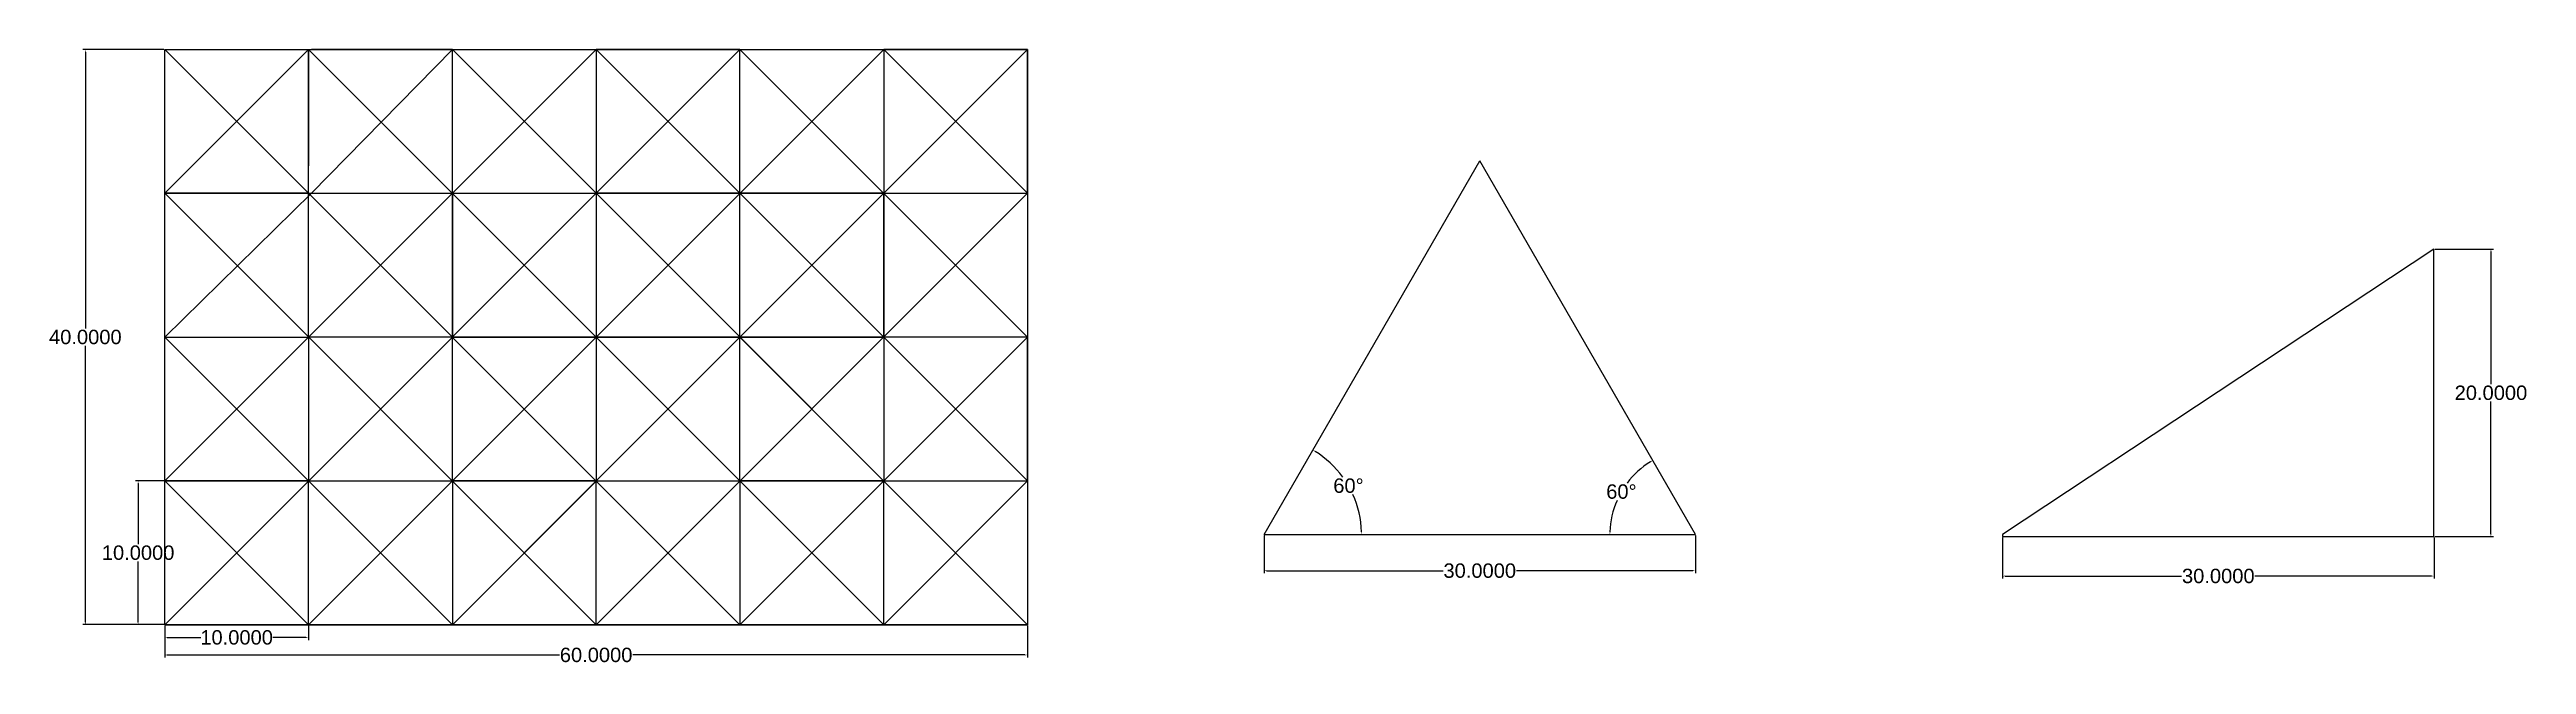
# Model space of a CAD drawing. Header units: inches. Extents: x 5 to 177, y 5 to 48.
import ezdxf

# ---------------------------------------------------------------- set-up
doc = ezdxf.new("R2010")
doc.units = ezdxf.units.IN
doc.header["$MEASUREMENT"] = 0
doc.styles.get("Standard").update_dxf_attribs({"font": 'arial.ttf'})
doc.dimstyles.get("Standard").update_dxf_attribs({"dimtxt": 1, "dimasz": 0.18, "dimexe": 0.18, "dimexo": 0.0625, "dimgap": 0.09, "dimtad": 0, "dimtih": 1, "dimtoh": 1, "dimdec": 4, "dimzin": 0, "dimdsep": 46, "dimtxsty": 'Standard', "dimcen": 0.09, "dimadec": 0, "dimazin": 0, "dimtfac": 1, "dimtdec": 4, "dimtofl": 0, "dimtmove": 0, "dimatfit": 3, "dimfxl": 1, "dimtolj": 1, "dimtzin": 0, "dimarcsym": 0})

# ---------------------------------------------------------------- blocks, each defined once
blk = doc.blocks.new('*D2')
at = {"color": 0, "lineweight": -2, "transparency": 16777216}
for p, q in [((12.51, 7.48), (12.51, 5.26)), ((72.51, 7.48), (72.51, 5.26)), ((12.69, 5.44), (39.96, 5.44)), ((72.33, 5.44), (45.07, 5.44))]:
    blk.add_line(p, q, dxfattribs=at)
at = {"color": 0, "transparency": 16777216}
for points in [[(12.69, 5.47), (12.69, 5.41), (12.51, 5.44)], [(72.33, 5.47), (72.33, 5.41), (72.51, 5.44)]]:
    blk.add_solid(points, dxfattribs=at)
at = {"layer": 'Defpoints', "color": 0, "transparency": 16777216}
for p in [(12.51, 7.55), (72.51, 7.55), (72.51, 5.44)]:
    blk.add_point(p, dxfattribs=at)
at = {"color": 0, "transparency": 16777216, "insert": (42.51, 5.44), "char_height": 1, "attachment_point": 5}
blk.add_mtext('\\A1;60.0000', dxfattribs=at)
blk = doc.blocks.new('*D3')
at = {"color": 0, "lineweight": -2, "transparency": 16777216}
for p, q in [((12.45, 47.55), (6.81, 47.55)), ((6.99, 47.37), (6.99, 28.15)), ((6.99, 7.73), (6.99, 26.95)), ((12.45, 7.55), (6.81, 7.55))]:
    blk.add_line(p, q, dxfattribs=at)
at = {"color": 0, "transparency": 16777216}
for points in [[(6.96, 47.37), (7.02, 47.37), (6.99, 47.55)], [(6.96, 7.73), (7.02, 7.73), (6.99, 7.55)]]:
    blk.add_solid(points, dxfattribs=at)
at = {"layer": 'Defpoints', "color": 0, "transparency": 16777216}
for p in [(12.51, 47.55), (6.99, 7.55), (12.51, 7.55)]:
    blk.add_point(p, dxfattribs=at)
at = {"color": 0, "transparency": 16777216, "insert": (6.99, 27.55), "char_height": 1, "attachment_point": 5}
blk.add_mtext('\\A1;40.0000', dxfattribs=at)
blk = doc.blocks.new('*D4')
at = {"color": 0, "lineweight": -2, "transparency": 16777216}
for p, q in [((12.45, 17.55), (10.48, 17.55)), ((10.66, 17.37), (10.66, 13.15)), ((10.66, 7.73), (10.66, 11.95)), ((12.45, 7.55), (10.48, 7.55))]:
    blk.add_line(p, q, dxfattribs=at)
at = {"color": 0, "transparency": 16777216}
for points in [[(10.63, 17.37), (10.69, 17.37), (10.66, 17.55)], [(10.63, 7.73), (10.69, 7.73), (10.66, 7.55)]]:
    blk.add_solid(points, dxfattribs=at)
at = {"layer": 'Defpoints', "color": 0, "transparency": 16777216}
for p in [(12.51, 17.55), (10.66, 7.55), (12.51, 7.55)]:
    blk.add_point(p, dxfattribs=at)
at = {"color": 0, "transparency": 16777216, "insert": (10.66, 12.55), "char_height": 1, "attachment_point": 5}
blk.add_mtext('\\A1;10.0000', dxfattribs=at)
blk = doc.blocks.new('*D5')
at = {"color": 0, "lineweight": -2, "transparency": 16777216}
for p, q in [((12.51, 7.48), (12.51, 6.48)), ((22.51, 7.48), (22.51, 6.48)), ((12.69, 6.66), (15.01, 6.66)), ((22.33, 6.66), (20.02, 6.66))]:
    blk.add_line(p, q, dxfattribs=at)
at = {"color": 0, "transparency": 16777216}
for points in [[(12.69, 6.69), (12.69, 6.63), (12.51, 6.66)], [(22.33, 6.69), (22.33, 6.63), (22.51, 6.66)]]:
    blk.add_solid(points, dxfattribs=at)
at = {"layer": 'Defpoints', "color": 0, "transparency": 16777216}
for p in [(12.51, 7.55), (22.51, 7.55), (22.51, 6.66)]:
    blk.add_point(p, dxfattribs=at)
at = {"color": 0, "transparency": 16777216, "insert": (17.51, 6.66), "char_height": 1, "attachment_point": 5}
blk.add_mtext('\\A1;10.0000', dxfattribs=at)
blk = doc.blocks.new('*D6')
at = {"color": 0, "lineweight": -2, "transparency": 16777216}
for p, q in [((88.96, 13.76), (88.96, 11.12)), ((118.96, 13.76), (118.96, 11.12)), ((89.14, 11.3), (101.41, 11.3)), ((118.78, 11.3), (106.51, 11.3))]:
    blk.add_line(p, q, dxfattribs=at)
at = {"color": 0, "transparency": 16777216}
for points in [[(89.14, 11.33), (89.14, 11.27), (88.96, 11.3)], [(118.78, 11.33), (118.78, 11.27), (118.96, 11.3)]]:
    blk.add_solid(points, dxfattribs=at)
at = {"layer": 'Defpoints', "color": 0, "transparency": 16777216}
for p in [(88.96, 13.82), (118.96, 13.82), (118.96, 11.3)]:
    blk.add_point(p, dxfattribs=at)
at = {"color": 0, "transparency": 16777216, "insert": (103.96, 11.3), "char_height": 1, "attachment_point": 5}
blk.add_mtext('\\A1;30.0000', dxfattribs=at)
blk = doc.blocks.new('*D7')
at = {"color": 0, "lineweight": -2, "transparency": 16777216}
for start, end in [(36.0575, 58.4786), (1.5214, 24.293)]:
    blk.add_arc((88.96, 13.82), 6.78, start, end, dxfattribs=at)
at = {"color": 0, "transparency": 16777216}
for points in [[(92.49, 19.58), (92.52, 19.63), (92.35, 19.69)], [(95.77, 14), (95.71, 14), (95.74, 13.82)]]:
    blk.add_solid(points, dxfattribs=at)
at = {"layer": 'Defpoints', "color": 0, "transparency": 16777216}
for p in [(103.96, 39.8), (95.33, 16.14), (88.96, 13.82), (88.96, 13.82), (118.96, 13.82)]:
    blk.add_point(p, dxfattribs=at)
at = {"color": 0, "transparency": 16777216, "insert": (94.83, 17.21), "char_height": 1, "attachment_point": 5}
blk.add_mtext('\\A1;60°', dxfattribs=at)
blk = doc.blocks.new('*D8')
at = {"color": 0, "lineweight": -2, "transparency": 16777216}
for start, end in [(121.7345, 143.0584), (156.4843, 178.2655)]:
    blk.add_arc((118.96, 13.82), 5.95, start, end, dxfattribs=at)
at = {"color": 0, "transparency": 16777216}
for points in [[(115.82, 18.91), (115.85, 18.85), (115.99, 18.97)], [(113.05, 14), (112.99, 14), (113.01, 13.82)]]:
    blk.add_solid(points, dxfattribs=at)
at = {"layer": 'Defpoints', "color": 0, "transparency": 16777216}
for p in [(103.96, 39.8), (114.4, 17.64), (88.96, 13.82), (118.96, 13.82), (118.96, 13.82)]:
    blk.add_point(p, dxfattribs=at)
at = {"color": 0, "transparency": 16777216, "insert": (113.81, 16.8), "char_height": 1, "attachment_point": 5}
blk.add_mtext('\\A1;60°', dxfattribs=at)
blk = doc.blocks.new('*D9')
at = {"color": 0, "lineweight": -2, "transparency": 16777216}
for p, q in [((140.32, 13.61), (140.32, 10.75)), ((170.32, 13.61), (170.32, 10.75)), ((140.5, 10.93), (152.77, 10.93)), ((170.14, 10.93), (157.87, 10.93))]:
    blk.add_line(p, q, dxfattribs=at)
at = {"color": 0, "transparency": 16777216}
for points in [[(140.5, 10.96), (140.5, 10.9), (140.32, 10.93)], [(170.14, 10.96), (170.14, 10.9), (170.32, 10.93)]]:
    blk.add_solid(points, dxfattribs=at)
at = {"layer": 'Defpoints', "color": 0, "transparency": 16777216}
for p in [(140.32, 13.67), (170.32, 13.67), (170.32, 10.93)]:
    blk.add_point(p, dxfattribs=at)
at = {"color": 0, "transparency": 16777216, "insert": (155.32, 10.93), "char_height": 1, "attachment_point": 5}
blk.add_mtext('\\A1;30.0000', dxfattribs=at)
blk = doc.blocks.new('*D10')
at = {"color": 0, "lineweight": -2, "transparency": 16777216}
for p, q in [((170.38, 33.67), (174.46, 33.67)), ((174.28, 33.49), (174.28, 24.27)), ((174.28, 13.85), (174.28, 23.07)), ((170.38, 13.67), (174.46, 13.67))]:
    blk.add_line(p, q, dxfattribs=at)
at = {"color": 0, "transparency": 16777216}
for points in [[(174.25, 33.49), (174.31, 33.49), (174.28, 33.67)], [(174.25, 13.85), (174.31, 13.85), (174.28, 13.67)]]:
    blk.add_solid(points, dxfattribs=at)
at = {"layer": 'Defpoints', "color": 0, "transparency": 16777216}
for p in [(170.32, 33.67), (170.32, 13.67), (174.28, 13.67)]:
    blk.add_point(p, dxfattribs=at)
at = {"color": 0, "transparency": 16777216, "insert": (174.28, 23.67), "char_height": 1, "attachment_point": 5}
blk.add_mtext('\\A1;20.0000', dxfattribs=at)

msp = doc.modelspace()

# ---------------------------------------------------------------- linework, layer by layer
for p, q in [((12.5141, 7.54613), (12.5141, 47.54613)), ((12.5141, 47.54613), (72.5141, 47.54613)), ((12.5141, 7.54613), (52.5141, 47.54613)), ((52.5141, 7.54613), (12.5141, 47.54613)), ((12.5141, 37.54613), (22.5141, 47.54613)), ((42.5141, 47.54613), (12.5141, 17.54613)), ((22.5141, 37.54613), (22.5141, 47.54613)), ((22.5141, 47.54613), (22.5141, 39.46794)), ((22.5141, 7.54613), (62.5141, 47.54613)), ((22.5141, 47.54613), (62.5141, 7.54613)), ((32.5141, 47.54613), (22.71793, 47.54613)), ((32.5141, 47.54613), (22.71793, 37.54613)), ((32.5141, 27.54613), (32.5141, 47.54613)), ((72.5141, 7.54613), (32.5141, 47.54613)), ((52.5141, 47.54613), (42.5141, 47.54613)), ((42.5141, 47.54613), (42.5141, 37.54613)), ((72.5141, 17.54613), (42.5141, 47.54613)), ((52.5141, 37.54613), (52.5141, 47.54613)), ((52.5141, 47.54613), (72.5141, 27.54613)), ((52.5141, 27.54613), (72.5141, 47.54613)), ((72.5141, 47.54613), (62.5141, 47.54613)), ((62.5141, 47.54613), (62.5141, 37.54613)), ((62.5141, 47.54613), (72.5141, 37.54613)), ((72.5141, 47.54613), (72.5141, 7.54613)), ((72.5141, 37.54613), (72.5141, 47.54613)), ((88.95954, 13.82255), (103.95954, 39.80332)), ((118.95954, 13.82255), (103.95954, 39.80332)), ((22.5141, 37.54613), (12.5141, 37.54613)), ((12.5141, 37.54613), (22.5141, 37.54613)), ((42.5141, 7.54613), (12.5141, 37.54613)), ((12.5141, 27.54613), (22.71793, 37.54613)), ((22.5141, 27.54613), (22.5141, 37.54613)), ((22.5141, 37.54613), (22.5141, 37.54613)), ((22.5141, 37.54613), (32.5141, 37.54613)), ((22.71793, 37.54613), (32.5141, 37.54613)), ((32.5141, 37.54613), (32.5141, 27.54613)), ((32.5141, 37.54613), (42.5141, 37.54613)), ((42.5141, 37.54613), (42.5141, 27.54613)), ((52.5141, 37.54613), (42.5141, 37.54613)), ((42.5141, 37.54613), (52.5141, 37.54613)), ((42.5141, 37.54613), (72.5141, 7.54613)), ((72.5141, 37.54613), (42.5141, 7.54613)), ((52.5141, 27.54613), (52.5141, 37.54613)), ((52.5141, 37.54613), (62.5141, 37.54613)), ((62.5141, 37.54613), (52.5141, 37.54613)), ((62.5141, 37.54613), (62.5141, 27.54613)), ((62.5141, 27.54613), (62.5141, 37.54613)), ((62.5141, 37.54613), (72.5141, 37.54613)), ((170.31812, 33.67165), (140.31812, 13.82255)), ((170.31812, 13.67165), (170.31812, 33.67165)), ((12.5141, 17.54613), (12.5141, 27.54613)), ((12.5141, 27.54613), (22.5141, 27.54613)), ((22.5141, 17.54613), (12.5141, 27.54613)), ((32.5141, 27.54613), (22.5141, 27.54613)), ((22.5141, 27.54613), (22.5141, 17.54613)), ((32.5141, 17.54613), (32.5141, 27.54613)), ((32.5141, 27.54613), (42.5141, 27.54613)), ((42.5141, 27.54613), (32.5141, 27.54613)), ((32.5141, 7.54613), (52.5141, 27.54613)), ((52.5141, 27.54613), (42.5141, 27.54613)), ((42.5141, 27.54613), (42.5141, 17.54613)), ((42.5141, 27.54613), (52.5141, 27.54613)), ((52.5141, 17.54613), (52.5141, 27.54613)), ((52.5141, 27.54613), (62.5141, 27.54613)), ((62.5141, 27.54613), (52.5141, 27.54613)), ((72.5141, 27.54613), (52.5141, 7.54613)), ((72.5141, 27.54613), (62.5141, 27.54613)), ((62.5141, 27.54613), (62.5141, 17.54613)), ((72.5141, 17.54613), (72.5141, 27.54613)), ((22.5141, 17.54613), (12.5141, 17.54613)), ((12.5141, 17.54613), (22.5141, 17.54613)), ((22.5141, 17.54613), (12.5141, 17.54613)), ((12.5141, 17.54613), (22.5141, 7.54613)), ((22.5141, 7.54613), (22.5141, 17.54613)), ((22.5141, 17.54613), (32.5141, 17.54613)), ((32.5141, 7.54613), (22.5141, 17.54613)), ((32.5141, 17.54613), (32.5141, 7.54613)), ((42.5141, 17.54613), (32.5141, 17.54613)), ((32.5141, 17.54613), (42.5141, 17.54613)), ((42.5141, 17.54613), (32.5141, 17.54613)), ((42.5141, 17.54613), (32.5141, 7.54613)), ((42.5141, 7.54613), (42.5141, 17.54613)), ((42.5141, 17.54613), (52.5141, 17.54613)), ((52.5141, 17.54613), (52.5141, 7.54613)), ((62.5141, 17.54613), (52.5141, 17.54613)), ((52.5141, 17.54613), (72.5141, 17.54613)), ((62.5141, 17.54613), (52.5141, 17.54613)), ((62.5141, 7.54613), (62.5141, 17.54613)), ((62.5141, 7.54613), (72.5141, 17.54613)), ((88.95954, 13.82255), (118.95954, 13.82255)), ((140.31812, 13.82255), (140.31812, 13.67165)), ((140.31812, 13.67165), (170.31812, 13.67165)), ((12.5141, 7.54613), (72.5141, 7.54613)), ((32.83867, 7.54613), (12.5141, 7.54613)), ((72.5141, 7.54613), (12.5141, 7.54613)), ((12.5141, 7.54613), (22.5141, 7.54613)), ((32.5141, 7.54613), (42.5141, 7.54613)), ((72.5141, 7.54613), (32.83867, 7.54613)), ((52.5141, 7.54613), (52.5141, 7.54613)), ((52.5141, 7.54613), (52.5141, 7.54613)), ((52.5141, 7.54613), (62.5141, 7.54613))]:
    msp.add_line(p, q)

# ---------------------------------------------------------------- dimensions: what is measured, and where the dimension line sits
for base, p1, p2, picture, middle in [((6.99268, 7.54613), (12.5141, 47.54613), (12.5141, 7.54613), '*D3', (6.99268, 27.54613)), ((174.27963, 13.67165), (170.31812, 33.67165), (170.31812, 13.67165), '*D10', (174.27963, 23.67165)), ((10.65919, 7.54613), (12.5141, 17.54613), (12.5141, 7.54613), '*D4', (10.65919, 12.54613))]:
    dim = msp.add_linear_dim(base=base, p1=p1, p2=p2, angle=90, dimstyle='Standard')
    dim.commit()
    dim.dimension.update_dxf_attribs({"geometry": picture, "text_midpoint": middle})
for base, line2, picture, middle in [((95.32949, 16.14103), ((88.95954, 13.82255), (103.95954, 39.80332)), '*D7', (94.83012, 17.21193)), ((114.40445, 17.64473), ((118.95954, 13.82255), (103.95954, 39.80332)), '*D8', (113.80994, 16.79568))]:
    dim = msp.add_angular_dim_2l(base=base, line1=((88.95954, 13.82255), (118.95954, 13.82255)), line2=line2, dimstyle='Standard')
    dim.commit()
    dim.dimension.update_dxf_attribs({"geometry": picture, "text_midpoint": middle})
for base, p1, p2, picture, middle in [((118.95954, 11.29872), (88.95954, 13.82255), (118.95954, 13.82255), '*D6', (103.95954, 11.29872)), ((170.31812, 10.93076), (140.31812, 13.67165), (170.31812, 13.67165), '*D9', (155.31812, 10.93076)), ((72.5141, 5.43692), (12.5141, 7.54613), (72.5141, 7.54613), '*D2', (42.5141, 5.43692))]:
    dim = msp.add_linear_dim(base=base, p1=p1, p2=p2, dimstyle='Standard')
    dim.commit()
    dim.dimension.update_dxf_attribs({"geometry": picture, "text_midpoint": middle})
dim = msp.add_aligned_dim(p1=(12.5141, 7.54613), p2=(22.5141, 7.54613), distance=-0.888, dimstyle='Standard')
dim.commit()
dim.dimension.update_dxf_attribs({"geometry": '*D5', "text_midpoint": (17.5141, 6.65813)})

doc.saveas('drawing.dxf')
